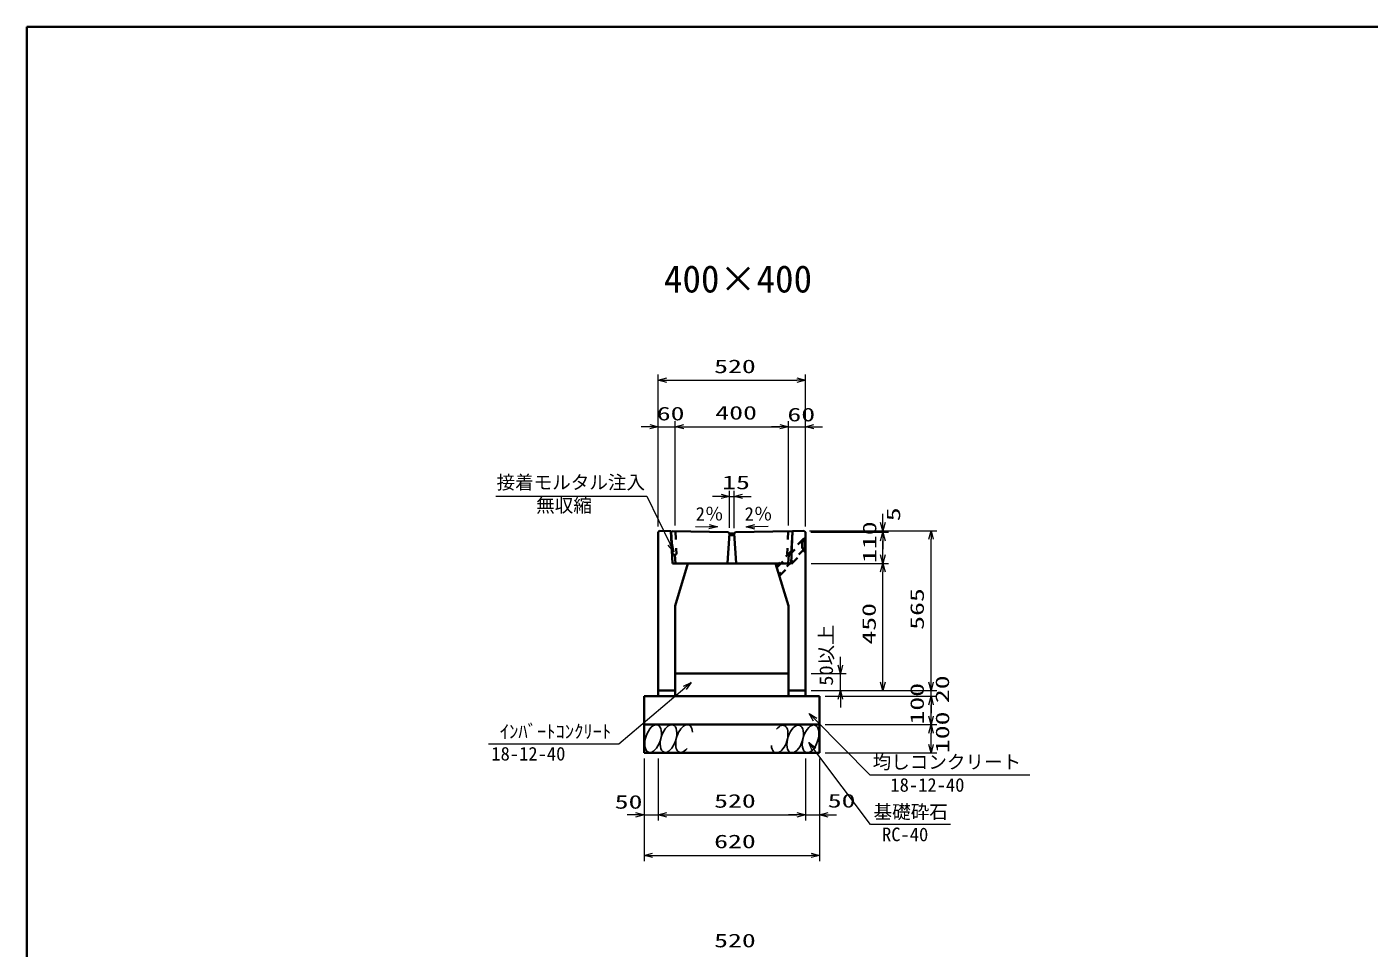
# Model space of a CAD drawing. Units: millimetres on the paper. Extents: x 15 to 1218, y 8 to 859.
# Drawn here: x 15.1 to 252.3, y 695.7 to 858.6 of the extents above; entities that cross this region are included whole.
import ezdxf
from ezdxf.enums import TextEntityAlignment as Align

# ---------------------------------------------------------------- set-up
doc = ezdxf.new("R2010")
doc.units = ezdxf.units.MM
doc.linetypes.add('USER3', pattern=[3, 1.5, -1.5])
for name, color, linetype, lineweight in [('D-STR-DIM（寸法）', 7, 'Continuous', 13), ('D-STR-HTXT(均しCON-旗)', 7, 'Continuous', 13), ('D-STR-HTXT(基礎砕石-旗)', 7, 'Continuous', 13), ('D-STR-HTXT（旗上げ）', 7, 'Continuous', 13), ('D-STR-STRF(グリ)', 7, 'Continuous', 25), ('D-STR（構造物）', 1, 'Continuous', 35)]:
    doc.layers.add(name, color=color, linetype=linetype, lineweight=lineweight)
doc.layers.add('D-STR-TXT(文字)', color=7, linetype='Continuous')
doc.styles.add('ＭＳ ゴシック', font='')
doc.styles.get('ＭＳ ゴシック').set_extended_font_data('MS Gothic')

# ---------------------------------------------------------------- blocks, each defined once
blk = doc.blocks.new('_Open30')
at = {"color": 7, "linetype": 'Continuous', "lineweight": 13}
for p, q in [((-1, 0.2679), (0, 0)), ((0, 0), (-1, -0.2679)), ((0, 0), (-1, 0))]:
    blk.add_line(p, q, dxfattribs=at)

msp = doc.modelspace()

# ---------------------------------------------------------------- linework, layer by layer
at = {"layer": 'D-STR-DIM（寸法）'}
for p, q in [((126.63, 788.883), (126.63, 797.092)), ((152.63, 788.883), (152.63, 797.092)), ((128.13, 796.092), (151.13, 796.092)), ((125.13, 787.883), (123.63, 787.883)), ((126.63, 770.23), (126.63, 788.883)), ((126.63, 787.883), (129.63, 787.883)), ((129.63, 770.42), (129.63, 788.883)), ((129.63, 770.42), (129.63, 788.883)), ((131.13, 787.883), (132.63, 787.883)), ((131.13, 787.883), (148.13, 787.883)), ((148.13, 787.883), (146.63, 787.883)), ((149.63, 770.42), (149.63, 788.883)), ((149.63, 770.42), (149.63, 788.883)), ((149.63, 787.883), (152.63, 787.883)), ((152.63, 770.227), (152.63, 788.883)), ((154.13, 787.883), (155.63, 787.883)), ((139.236, 769.977), (139.236, 776.571)), ((140.028, 769.961), (140.028, 776.571)), ((137.736, 775.571), (136.236, 775.571)), ((139.236, 775.571), (140.028, 775.571)), ((141.528, 775.571), (143.028, 775.571)), ((166.335, 770.975), (166.335, 772.475)), ((133.244, 770.254), (135.605, 770.207)), ((146.044, 770.236), (143.682, 770.189)), ((153.38, 769.475), (167.335, 769.475)), ((153.38, 769.475), (175.833, 769.475)), ((153.576, 769.232), (167.335, 769.232)), ((153.628, 769.232), (167.335, 769.232)), ((166.335, 769.232), (166.335, 769.475)), ((166.335, 765.227), (166.335, 767.732)), ((166.335, 767.732), (166.335, 766.232)), ((174.833, 742.727), (174.833, 767.975)), ((153.63, 763.727), (167.335, 763.727)), ((153.63, 763.727), (167.335, 763.727)), ((166.335, 742.727), (166.335, 762.227)), ((158.819, 745.727), (158.819, 747.227)), ((153.63, 744.227), (159.819, 744.227)), ((158.819, 741.227), (158.819, 744.227)), ((174.833, 742.727), (174.833, 744.227)), ((153.63, 741.227), (175.833, 741.227)), ((153.63, 741.227), (167.335, 741.227)), ((153.63, 741.227), (175.833, 741.227)), ((153.63, 741.227), (159.819, 741.227)), ((156.13, 740.227), (175.833, 740.227)), ((156.13, 740.227), (175.833, 740.227)), ((174.833, 740.227), (174.833, 741.227)), ((158.819, 739.727), (158.819, 738.227)), ((174.833, 736.727), (174.833, 738.727)), ((174.833, 738.727), (174.833, 737.227)), ((156.13, 735.227), (175.833, 735.227)), ((156.13, 735.227), (175.833, 735.227)), ((174.833, 731.727), (174.833, 733.727)), ((124.13, 729.227), (124.13, 718.26)), ((124.13, 728.227), (124.13, 711.103)), ((126.63, 729.227), (126.63, 718.26)), ((126.63, 729.227), (126.63, 718.26)), ((152.63, 729.227), (152.63, 718.26)), ((152.63, 728.227), (152.63, 718.26)), ((155.13, 729.227), (155.13, 718.26)), ((155.13, 728.227), (155.13, 711.103)), ((156.13, 730.227), (175.833, 730.227)), ((122.63, 719.26), (121.13, 719.26)), ((124.13, 719.26), (126.63, 719.26)), ((128.13, 719.26), (151.13, 719.26)), ((128.13, 719.26), (129.63, 719.26)), ((151.13, 719.26), (149.63, 719.26)), ((152.63, 719.26), (155.13, 719.26)), ((156.63, 719.26), (158.13, 719.26)), ((125.63, 712.103), (153.63, 712.103))]:
    msp.add_line(p, q, dxfattribs=at)
at = {"layer": 'D-STR-HTXT(均しCON-旗)'}
for points in [[(96.637, 731.797), (119.672, 731.797), (131.329, 741.708)], [(192.278, 726.28), (164.07, 726.28), (154.347, 736.097)]]:
    msp.add_lwpolyline(points, dxfattribs=at)
at = {"layer": 'D-STR-HTXT(基礎砕石-旗)'}
msp.add_lwpolyline([(178.252, 717.53), (164.148, 717.53), (154.144, 730.857)], dxfattribs=at)
at = {"layer": 'D-STR-HTXT（旗上げ）'}
msp.add_lwpolyline([(97.911, 775.616), (124.631, 775.616), (128.725, 767.107)], dxfattribs=at)
at = {"layer": 'D-STR-STRF(グリ)'}
for centre, major_axis in [((125.725, 732.751), (0.79, 2.421)), ((128.446, 732.751), (0.79, 2.421)), ((150.834, 732.67), (-0.771, -2.427)), ((153.556, 732.691), (-0.771, -2.427))]:
    msp.add_ellipse(centre, major_axis=major_axis, ratio=0.5139, dxfattribs=at)
for centre, major_axis in [((131.187, 732.751), (0.79, 2.421)), ((148.094, 732.648), (-0.771, -2.427))]:
    msp.add_ellipse(centre, major_axis=major_axis, ratio=0.5139, start_param=5.3575563, end_param=10.3750652, dxfattribs=at)
at = {"layer": 'D-STR（構造物）', "color": 2}
for q in [(15.054, 14.862), (1218.397, 858.575)]:
    msp.add_line((15.054, 858.575), q, dxfattribs=at)
at = {"layer": 'D-STR（構造物）'}
for p, q in [((126.88, 769.475), (126.63, 769.23)), ((126.63, 769.23), (126.63, 741.227)), ((128.88, 769.435), (126.88, 769.475)), ((129.13, 763.727), (128.88, 769.435)), ((128.922, 769.27), (129.08, 769.431)), ((129.123, 765.348), (128.922, 769.27)), ((129.08, 769.431), (139.005, 769.232)), ((139.236, 768.978), (138.88, 763.734)), ((139.005, 769.232), (139.236, 768.978)), ((139.236, 768.978), (140.025, 768.978)), ((139.236, 768.978), (139.303, 768.728)), ((139.303, 768.728), (139.958, 768.728)), ((140.025, 768.978), (139.958, 768.728)), ((140.025, 768.978), (140.255, 769.232)), ((140.025, 768.978), (140.38, 763.734)), ((150.18, 769.431), (140.255, 769.232)), ((150.13, 763.727), (150.38, 769.435)), ((150.337, 769.271), (150.143, 765.35)), ((150.18, 769.431), (150.337, 769.271)), ((150.38, 769.435), (152.38, 769.475)), ((152.38, 769.475), (152.63, 769.23)), ((152.63, 769.227), (152.63, 741.227)), ((129.575, 765.227), (129.123, 765.348)), ((129.655, 763.727), (129.579, 765.227)), ((149.682, 765.227), (149.605, 763.727)), ((149.686, 765.227), (150.143, 765.35)), ((150.13, 763.727), (129.13, 763.727)), ((129.18, 763.727), (150.08, 763.727)), ((129.63, 756.227), (131.88, 763.727)), ((149.63, 756.227), (147.38, 763.727)), ((129.63, 756.227), (129.63, 741.227)), ((149.63, 756.227), (149.63, 741.227)), ((129.63, 744.227), (149.63, 744.227)), ((124.13, 740.227), (155.13, 740.227)), ((124.13, 740.227), (124.13, 730.227)), ((126.63, 741.227), (129.63, 741.227)), ((126.63, 741.227), (126.63, 740.227)), ((129.63, 741.227), (129.63, 740.227)), ((152.63, 741.227), (149.63, 741.227)), ((149.63, 741.227), (149.63, 740.227)), ((152.63, 741.227), (152.63, 740.227)), ((155.13, 740.227), (155.13, 730.227)), ((124.13, 735.227), (155.13, 735.227)), ((124.13, 730.227), (155.13, 730.227))]:
    msp.add_line(p, q, dxfattribs=at)
at = {"layer": 'D-STR（構造物）', "linetype": 'USER3'}
for p, q in [((129.666, 769.42), (129.874, 765.349)), ((149.593, 769.42), (149.391, 765.349)), ((152.38, 768.133), (147.517, 763.27)), ((147.598, 763.001), (152.555, 767.958)), ((152.555, 766.372), (147.964, 761.781)), ((152.055, 766.372), (152.055, 767.458)), ((152.555, 766.372), (152.055, 766.372)), ((152.555, 767.958), (152.308, 768.205)), ((152.555, 766.028), (152.555, 767.958)), ((129.874, 765.349), (129.579, 765.227)), ((148.038, 761.536), (152.555, 766.053)), ((149.391, 765.349), (149.686, 765.227)), ((152.308, 765.78), (152.555, 766.028))]:
    msp.add_line(p, q, dxfattribs=at)

# ---------------------------------------------------------------- block references
at = {"layer": 'D-STR-DIM（寸法）', "xscale": 1.5, "yscale": 1.5}
for p, rotation in [((126.63, 796.092), 180), ((129.63, 787.883), 180), ((129.63, 787.883), 180), ((152.63, 787.883), 180), ((140.028, 775.571), 180), ((166.335, 769.475), 270), ((137.105, 770.177), 358.85424), ((142.183, 770.159), 181.14576), ((166.335, 769.232), 90), ((166.335, 769.232), 90), ((174.833, 769.475), 90), ((166.335, 763.727), 270), ((166.335, 763.727), 90), ((158.819, 744.227), 270), ((166.335, 741.227), 270), ((174.833, 741.227), 270), ((174.833, 741.227), 270), ((158.819, 741.227), 90), ((174.833, 740.227), 90), ((174.833, 740.227), 90), ((174.833, 735.227), 270), ((174.833, 735.227), 90), ((174.833, 730.227), 270), ((126.63, 719.26), 180), ((126.63, 719.26), 180), ((155.13, 719.26), 180), ((124.13, 712.103), 180)]:
    msp.add_blockref('_Open30', p, dxfattribs=dict(at, rotation=rotation))
for p in [(152.63, 796.092), (126.63, 787.883), (149.63, 787.883), (149.63, 787.883), (139.236, 775.571), (124.13, 719.26), (152.63, 719.26), (152.63, 719.26), (155.13, 712.103)]:
    msp.add_blockref('_Open30', p, dxfattribs=at)
at = {"layer": 'D-STR-HTXT(均しCON-旗)', "xscale": 1.5, "yscale": 1.5}
for p, rotation in [((132.472, 742.679), 40.37163), ((153.292, 737.162), 134.72505)]:
    msp.add_blockref('_Open30', p, dxfattribs=dict(at, rotation=rotation))
at = {"layer": 'D-STR-HTXT(基礎砕石-旗)', "xscale": 1.5, "yscale": 1.5, "rotation": 126.89552}
msp.add_blockref('_Open30', (153.244, 732.056), dxfattribs=at)
at = {"layer": 'D-STR-HTXT（旗上げ）', "xscale": 1.5, "yscale": 1.5, "rotation": 295.69073}
msp.add_blockref('_Open30', (129.375, 765.755), dxfattribs=at)

# ---------------------------------------------------------------- texts
at = {"layer": 'D-STR-DIM（寸法）', "style": 'ＭＳ ゴシック', "width": 1.5}
for s, p in [('520', (136.505, 796.629)), ('60', (126.366, 788.277)), ('400', (136.714, 788.421)), ('60', (149.45, 788.107)), ('15', (137.919, 776.108)), ('50', (118.933, 719.627)), ('520', (136.505, 719.798)), ('50', (156.582, 719.835)), ('620', (136.505, 712.641)), ('520', (136.505, 695.121))]:
    msp.add_text(s, height=2.405, dxfattribs=at).set_placement(p, align=Align.BOTTOM_LEFT)
at = {"layer": 'D-STR-DIM（寸法）', "style": 'ＭＳ ゴシック'}
for rotation, p in [(0.01, (133.251, 770.552)), (359.99, (141.899, 770.548))]:
    msp.add_text('2％', height=2.405, rotation=rotation, dxfattribs=at).set_placement(p, align=Align.BOTTOM_LEFT)
for s, width, p in [('5', 1.5, (170.099, 771.162)), ('110', 1.5, (165.891, 763.785)), ('565', 1.5, (174.295, 751.972)), ('450', 1.5, (165.797, 749.352)), ('50以上', 1.1, (158.238, 742.091)), ('20', 1.5, (178.747, 739.009)), ('100', 1.5, (174.295, 735.227)), ('100', 1.5, (178.768, 730.172))]:
    msp.add_text(s, height=2.405, rotation=90, dxfattribs=dict(at, width=width)).set_placement(p, align=Align.BOTTOM_LEFT)
at = {"layer": 'D-STR-HTXT(均しCON-旗)', "style": 'ＭＳ ゴシック'}
for s, p in [('ｲﾝﾊﾞｰﾄｺﾝｸﾘｰﾄ', (98.64, 732.08)), ('18-12-40', (97.134, 728.146)), ('均しコンクリート', (164.517, 726.691)), ('18-12-40', (167.651, 722.629))]:
    msp.add_text(s, height=2.405, dxfattribs=at).set_placement(p, align=Align.BOTTOM_LEFT)
at = {"layer": 'D-STR-HTXT(基礎砕石-旗)', "style": 'ＭＳ ゴシック'}
for s, p in [('基礎砕石', (164.684, 717.865)), ('RC-40', (166.172, 713.88))]:
    msp.add_text(s, height=2.405, dxfattribs=at).set_placement(p, align=Align.BOTTOM_LEFT)
at = {"layer": 'D-STR-HTXT（旗上げ）', "style": 'ＭＳ ゴシック'}
for s, p in [('接着モルタル注入', (98.056, 776.12)), ('無収縮', (105.059, 772.043))]:
    msp.add_text(s, height=2.405, dxfattribs=at).set_placement(p, align=Align.BOTTOM_LEFT)
at = {"layer": 'D-STR-TXT(文字)', "style": 'ＭＳ ゴシック'}
msp.add_text('400×400', height=4.811, dxfattribs=at).set_placement((127.634, 810.164), align=Align.BOTTOM_LEFT)

doc.saveas('drawing.dxf')
